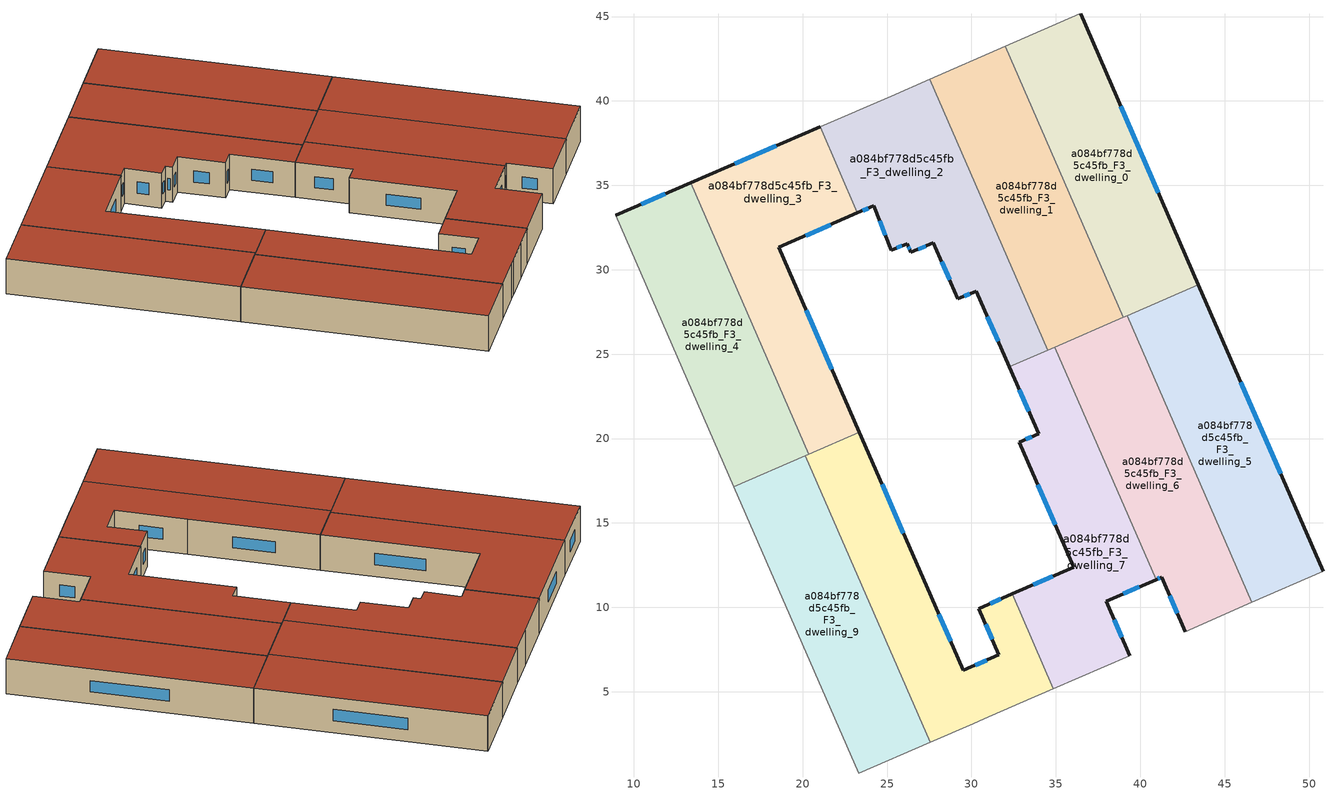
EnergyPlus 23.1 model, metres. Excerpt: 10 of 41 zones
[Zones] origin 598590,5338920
a084bf778d5c45fb_F3_dwelling_0
 floor to a084bf778d5c45fb_F2_dwelling_0 (EU_floor_Construction): 36.47,45.16 43.45,29.11 38.99,27.17 32.01,43.23 36.41,45.15 z9
 wall outside (EU_wall_Construction): 43.45,29.11 36.47,45.16 z9:12
 wall to a084bf778d5c45fb_F3_dwelling_1 (EU_wall_Construction): 32.01,43.23 38.99,27.17 z9:12
 wall adiabatic (EU_wall_Construction): 36.47,45.16 36.41,45.15 32.01,43.23 z9:12
 wall to a084bf778d5c45fb_F3_dwelling_5 (EU_wall_Construction): 39.23,27.28 43.45,29.11 z9:12
 wall to a084bf778d5c45fb_F3_dwelling_6 (EU_wall_Construction): 38.99,27.17 39.23,27.28 z9:12
 window (EU_Window_Construction): 41.08,34.57 38.85,39.7 z10.02:10.98
 roof outside (EU_roof_Construction): 43.45,29.11 36.47,45.16 36.41,45.15 32.01,43.23 38.99,27.17 z12
a084bf778d5c45fb_F3_dwelling_1
 floor to a084bf778d5c45fb_F2_dwelling_1 (EU_floor_Construction): 32.01,43.23 38.99,27.17 34.52,25.23 27.55,41.28 z9
 wall to a084bf778d5c45fb_F3_dwelling_2 (EU_wall_Construction): 27.55,41.28 34.52,25.23 z9:12
 wall adiabatic (EU_wall_Construction): 32.01,43.23 27.55,41.28 z9:12
 wall to a084bf778d5c45fb_F3_dwelling_6 (EU_wall_Construction): 34.95,25.42 38.99,27.17 z9:12
 wall to a084bf778d5c45fb_F3_dwelling_7 (EU_wall_Construction): 34.52,25.23 34.95,25.42 z9:12
 roof outside (EU_roof_Construction): 38.99,27.17 32.01,43.23 27.55,41.28 34.52,25.23 z12
a084bf778d5c45fb_F3_dwelling_2
 floor to a084bf778d5c45fb_F2_dwelling_2 (EU_floor_Construction): 27.55,41.28 34.52,25.23 32.25,24.24 30.28,28.74 29.2,28.27 27.75,31.59 26.41,31.03 26.19,31.54 25.25,31.16 24.2,33.78 23.25,33.36 21.03,38.46 25.24,40.28 z9
 wall outside (EU_wall_Construction): 23.25,33.36 24.2,33.78 25.25,31.16 26.19,31.54 26.41,31.03 27.75,31.59 29.2,28.27 30.28,28.74 32.25,24.24 z9:12
 wall to a084bf778d5c45fb_F3_dwelling_3 (EU_wall_Construction): 21.03,38.46 23.25,33.36 z9:12
 wall adiabatic (EU_wall_Construction): 27.55,41.28 25.24,40.28 21.03,38.46 z9:12
 wall to a084bf778d5c45fb_F3_dwelling_7 (EU_wall_Construction): 32.25,24.24 34.52,25.23 z9:12
 window (EU_Window_Construction): 30.95,27.21 31.58,25.77 / 29.57,28.43 29.91,28.58 / 28.24,30.46 28.71,29.4 / 26.86,31.22 27.29,31.4 / 26.27,31.37 26.33,31.2 / 25.57,31.29 25.87,31.41 / 24.56,32.89 24.89,32.05 / 23.57,33.5 23.88,33.64 z10.02:10.98
 roof outside (EU_roof_Construction): 34.52,25.23 27.55,41.28 25.24,40.28 21.03,38.46 23.25,33.36 24.2,33.78 25.25,31.16 26.19,31.54 26.41,31.03 27.75,31.59 29.2,28.27 30.28,28.74 32.25,24.24 z12
a084bf778d5c45fb_F3_dwelling_3
 floor to a084bf778d5c45fb_F2_dwelling_3 (EU_floor_Construction): 21.03,38.46 23.25,33.36 18.59,31.33 23.36,20.38 20.38,19.08 13.39,35.16 z9
 wall outside (EU_wall_Construction): 23.36,20.38 18.59,31.33 23.25,33.36 / 21.03,38.46 13.39,35.16 z9:12
 wall to a084bf778d5c45fb_F3_dwelling_4 (EU_wall_Construction): 13.39,35.16 20.38,19.08 z9:12
 wall to a084bf778d5c45fb_F3_dwelling_8 (EU_wall_Construction): 20.38,19.08 23.36,20.38 z9:12
 window (EU_Window_Construction): 21.74,24.1 20.21,27.6 / 18.43,37.34 15.99,36.28 / 20.17,32.02 21.66,32.67 z10.02:10.98
 roof outside (EU_roof_Construction): 23.36,20.38 18.59,31.33 23.25,33.36 21.03,38.46 13.39,35.16 20.38,19.08 z12
a084bf778d5c45fb_F3_dwelling_4
 floor to a084bf778d5c45fb_F2_dwelling_4 (EU_floor_Construction): 13.39,35.16 20.38,19.08 20.17,18.99 15.93,17.15 8.92,33.23 z9
 wall outside (EU_wall_Construction): 13.39,35.16 8.92,33.23 z9:12
 wall to a084bf778d5c45fb_F3_dwelling_9 (EU_wall_Construction): 15.93,17.15 20.17,18.99 z9:12
 wall adiabatic (EU_wall_Construction): 8.92,33.23 15.93,17.15 z9:12
 wall to a084bf778d5c45fb_F3_dwelling_8 (EU_wall_Construction): 20.17,18.99 20.38,19.08 z9:12
 window (EU_Window_Construction): 11.87,34.5 10.44,33.88 z10.02:10.98
 roof outside (EU_roof_Construction): 20.17,18.99 20.38,19.08 13.39,35.16 8.92,33.23 15.93,17.15 z12
a084bf778d5c45fb_F3_dwelling_5
 floor to a084bf778d5c45fb_F2_dwelling_5 (EU_floor_Construction): 43.45,29.11 50.83,12.15 46.61,10.29 39.23,27.28 z9
 wall outside (EU_wall_Construction): 50.83,12.15 43.45,29.11 z9:12
 wall to a084bf778d5c45fb_F3_dwelling_6 (EU_wall_Construction): 39.23,27.28 46.61,10.29 z9:12
 wall adiabatic (EU_wall_Construction): 46.61,10.29 50.83,12.15 z9:12
 window (EU_Window_Construction): 48.32,17.92 45.96,23.34 z10.02:10.98
 roof outside (EU_roof_Construction): 50.83,12.15 43.45,29.11 39.23,27.28 46.61,10.29 z12
a084bf778d5c45fb_F3_dwelling_6
 floor to a084bf778d5c45fb_F2_dwelling_6 (EU_floor_Construction): 39.23,27.28 46.61,10.29 42.67,8.56 41.27,11.79 40.94,11.65 34.95,25.42 z9
 wall outside (EU_wall_Construction): 40.94,11.65 41.27,11.79 42.67,8.56 z9:12
 wall to a084bf778d5c45fb_F3_dwelling_7 (EU_wall_Construction): 34.95,25.42 40.94,11.65 z9:12
 wall adiabatic (EU_wall_Construction): 42.67,8.56 46.61,10.29 z9:12
 window (EU_Window_Construction): 41.74,10.69 42.19,9.66 / 41.05,11.7 41.15,11.74 z10.02:10.98
 roof outside (EU_roof_Construction): 46.61,10.29 39.23,27.28 34.95,25.42 40.94,11.65 41.27,11.79 42.67,8.56 z12
a084bf778d5c45fb_F3_dwelling_7
 floor to a084bf778d5c45fb_F2_dwelling_7 (EU_floor_Construction): 34.95,25.42 40.94,11.65 37.98,10.37 39.38,7.13 34.86,5.17 32.42,10.79 36.06,12.38 32.83,19.77 33.98,20.27 32.25,24.24 z9
 wall outside (EU_wall_Construction): 32.25,24.24 33.98,20.27 32.83,19.77 36.06,12.38 32.42,10.79 / 39.38,7.13 37.98,10.37 40.94,11.65 z9:12
 wall adiabatic (EU_wall_Construction): 34.86,5.17 39.38,7.13 z9:12
 wall to a084bf778d5c45fb_F3_dwelling_8 (EU_wall_Construction): 32.42,10.79 34.86,5.17 z9:12
 window (EU_Window_Construction): 32.84,22.89 33.39,21.62 / 38.99,10.8 39.93,11.21 / 38.9,8.23 38.45,9.26 / 34.82,11.84 33.66,11.33 / 33.93,17.26 34.96,14.9 / 33.59,20.1 33.22,19.94 z10.02:10.98
 roof outside (EU_roof_Construction): 39.38,7.13 37.98,10.37 40.94,11.65 34.95,25.42 32.25,24.24 33.98,20.27 32.83,19.77 36.06,12.38 32.42,10.79 34.86,5.17 z12
a084bf778d5c45fb_F3_dwelling_8
 floor to a084bf778d5c45fb_F2_dwelling_8 (EU_floor_Construction): 32.42,10.79 34.86,5.17 32.88,4.32 30.77,3.4 30.12,3.12 27.55,2.01 20.17,18.99 23.36,20.38 27.33,11.3 29.51,6.27 31.63,7.18 30.43,9.92 z9
 wall outside (EU_wall_Construction): 32.42,10.79 30.43,9.92 31.63,7.18 29.51,6.27 27.33,11.3 23.36,20.38 z9:12
 wall adiabatic (EU_wall_Construction): 27.55,2.01 30.12,3.12 30.77,3.4 32.88,4.32 34.86,5.17 z9:12
 wall to a084bf778d5c45fb_F3_dwelling_9 (EU_wall_Construction): 20.17,18.99 27.55,2.01 z9:12
 window (EU_Window_Construction): 28.77,7.98 28.07,9.59 / 30.91,6.87 30.23,6.58 / 30.84,8.99 31.22,8.12 / 31.74,10.5 31.11,10.22 / 25.98,14.39 24.71,17.29 z10.02:10.98
 roof outside (EU_roof_Construction): 32.88,4.32 34.86,5.17 32.42,10.79 30.43,9.92 31.63,7.18 29.51,6.27 27.33,11.3 23.36,20.38 20.17,18.99 27.55,2.01 30.12,3.12 30.77,3.4 z12
a084bf778d5c45fb_F3_dwelling_9
 floor to a084bf778d5c45fb_F2_dwelling_9 (EU_floor_Construction): 20.17,18.99 27.55,2.01 23.34,0.18 15.93,17.15 z9
 wall adiabatic (EU_wall_Construction): 15.93,17.15 23.34,0.18 27.55,2.01 z9:12
 roof outside (EU_roof_Construction): 27.55,2.01 20.17,18.99 15.93,17.15 23.34,0.18 z12
[Building]
EU S2 Campaign: North Axis=0; Terrain=City; Solar Distribution=FullExterior
[Site:Location]
Vienna: Latitude=48; Longitude=16.5; Time Zone=1; Elevation=183
[SizingPeriod:WeatherFileDays]
AnnualSizingPeriod: Begin Month=1; Begin Day of Month=1; End Month=12; End Day of Month=31; Day of Week for Start Day=Monday; Use Weather File Daylight Saving Period=No; Use Weather File Rain and Snow Indicators=No
[MATERIAL]
EU_InternalMass_Material: Roughness=MediumRough; Thickness=0.1; Conductivity=1; Density=1800; Specific Heat=900; Thermal Absorptance=0.9; Solar Absorptance=0.7; Visible Absorptance=0.7
[MATERIAL:NOMASS] Roughness=MediumRough; Thermal Absorptance=0.9; Solar Absorptance=0.7; Visible Absorptance=0.7
Name | Thermal Resistance
EU_wall_NoMass | 0.942466
EU_roof_NoMass | 0.551687
EU_floor_NoMass | 0.66527
[WINDOWMATERIAL:SIMPLEGLAZINGSYSTEM]
EU_Window_SimpleGlazing: UFactor=2.03367; Solar Heat Gain Coefficient=0.65; Visible Transmittance=0.65
[CONSTRUCTION]
EU_wall_Construction: EU_wall_NoMass
EU_roof_Construction: EU_roof_NoMass
EU_floor_Construction: EU_floor_NoMass
EU_Window_Construction: EU_Window_SimpleGlazing
EU_InternalMass_Construction: EU_InternalMass_Material
[ZONE] Type=1; Multiplier=1; Ceiling Height=autocalculate; Floor Area=autocalculate; Part of Total Floor Area=Yes
Name | Volume
a084bf778d5c45fb_F3_dwelling_0; a084bf778d5c45fb_F3_dwelling_7 | 255.609
a084bf778d5c45fb_F3_dwelling_1 | 255.612
a084bf778d5c45fb_F3_dwelling_2 | 255.603
a084bf778d5c45fb_F3_dwelling_3 | 255.59
a084bf778d5c45fb_F3_dwelling_4 | 255.601
a084bf778d5c45fb_F3_dwelling_5 | 255.58
a084bf778d5c45fb_F3_dwelling_6; a084bf778d5c45fb_F3_dwelling_9 | 255.611
a084bf778d5c45fb_F3_dwelling_8 | 255.577
[INTERNALMASS] Construction=EU_InternalMass_Construction
Name | Zone or ZoneList | Surface Area
a084bf778d5c45fb_F3_dwelling_0_EU_InternalMass | a084bf778d5c45fb_F3_dwelling_0 | 85.2031
a084bf778d5c45fb_F3_dwelling_1_EU_InternalMass | a084bf778d5c45fb_F3_dwelling_1 | 85.2041
a084bf778d5c45fb_F3_dwelling_2_EU_InternalMass | a084bf778d5c45fb_F3_dwelling_2 | 85.1971
a084bf778d5c45fb_F3_dwelling_3_EU_InternalMass | a084bf778d5c45fb_F3_dwelling_3 | 85.1979
a084bf778d5c45fb_F3_dwelling_4_EU_InternalMass | a084bf778d5c45fb_F3_dwelling_4 | 85.2015
a084bf778d5c45fb_F3_dwelling_5_EU_InternalMass | a084bf778d5c45fb_F3_dwelling_5 | 85.1937
a084bf778d5c45fb_F3_dwelling_6_EU_InternalMass | a084bf778d5c45fb_F3_dwelling_6 | 85.2033
a084bf778d5c45fb_F3_dwelling_7_EU_InternalMass | a084bf778d5c45fb_F3_dwelling_7 | 85.2068
a084bf778d5c45fb_F3_dwelling_8_EU_InternalMass | a084bf778d5c45fb_F3_dwelling_8 | 85.1918
a084bf778d5c45fb_F3_dwelling_9_EU_InternalMass | a084bf778d5c45fb_F3_dwelling_9 | 85.2041
[OTHEREQUIPMENT] Fuel Type=Electricity; Design Level Calculation Method=Watts/Area; Power per Zone Floor Area=1; Fraction Latent=0; Fraction Radiant=0; Fraction Lost=0; Carbon Dioxide Generation Rate=0; EndUse Subcategory=EU_Step8_InternalGains
Name | Zone or ZoneList or Space or SpaceList | Schedule
EU_Step8_InternalGain_a084bf778d5c45fb_F3_dwelling_0_f000 | a084bf778d5c45fb_F3_dwelling_0 | EU_Step8_GainSchedule_a084bf778d5c45fb_F3_dwelling_0_f000
EU_Step8_InternalGain_a084bf778d5c45fb_F3_dwelling_1_f000 | a084bf778d5c45fb_F3_dwelling_1 | EU_Step8_GainSchedule_a084bf778d5c45fb_F3_dwelling_1_f000
EU_Step8_InternalGain_a084bf778d5c45fb_F3_dwelling_2_f000 | a084bf778d5c45fb_F3_dwelling_2 | EU_Step8_GainSchedule_a084bf778d5c45fb_F3_dwelling_2_f000
EU_Step8_InternalGain_a084bf778d5c45fb_F3_dwelling_3_f000 | a084bf778d5c45fb_F3_dwelling_3 | EU_Step8_GainSchedule_a084bf778d5c45fb_F3_dwelling_3_f000
EU_Step8_InternalGain_a084bf778d5c45fb_F3_dwelling_4_f000 | a084bf778d5c45fb_F3_dwelling_4 | EU_Step8_GainSchedule_a084bf778d5c45fb_F3_dwelling_4_f000
EU_Step8_InternalGain_a084bf778d5c45fb_F3_dwelling_5_f000 | a084bf778d5c45fb_F3_dwelling_5 | EU_Step8_GainSchedule_a084bf778d5c45fb_F3_dwelling_5_f000
EU_Step8_InternalGain_a084bf778d5c45fb_F3_dwelling_6_f000 | a084bf778d5c45fb_F3_dwelling_6 | EU_Step8_GainSchedule_a084bf778d5c45fb_F3_dwelling_6_f000
EU_Step8_InternalGain_a084bf778d5c45fb_F3_dwelling_7_f000 | a084bf778d5c45fb_F3_dwelling_7 | EU_Step8_GainSchedule_a084bf778d5c45fb_F3_dwelling_7_f000
EU_Step8_InternalGain_a084bf778d5c45fb_F3_dwelling_8_f000 | a084bf778d5c45fb_F3_dwelling_8 | EU_Step8_GainSchedule_a084bf778d5c45fb_F3_dwelling_8_f000
EU_Step8_InternalGain_a084bf778d5c45fb_F3_dwelling_9_f000 | a084bf778d5c45fb_F3_dwelling_9 | EU_Step8_GainSchedule_a084bf778d5c45fb_F3_dwelling_9_f000
[ZONEVENTILATION:DESIGNFLOWRATE] Schedule=EU_AlwaysOn; Design Flow Rate Calculation Method=AirChanges/Hour; Air Changes per Hour=0.530523; Ventilation Type=Natural; Fan Pressure Rise=0; Fan Total Efficiency=1; Constant Term Coefficient=1; Temperature Term Coefficient=0; Velocity Term Coefficient=0; Velocity Squared Term Coefficient=0; Minimum Indoor Temperature=-100; Maximum Indoor Temperature=100; Delta Temperature=-100; Minimum Outdoor Temperature=-100; Maximum Outdoor Temperature=100; Maximum Wind Speed=40
Name | Zone or ZoneList or Space or SpaceList
EU_ConstantAir_a084bf778d5c45fb_F3_dwelling_0 | a084bf778d5c45fb_F3_dwelling_0
EU_ConstantAir_a084bf778d5c45fb_F3_dwelling_1 | a084bf778d5c45fb_F3_dwelling_1
EU_ConstantAir_a084bf778d5c45fb_F3_dwelling_2 | a084bf778d5c45fb_F3_dwelling_2
EU_ConstantAir_a084bf778d5c45fb_F3_dwelling_3 | a084bf778d5c45fb_F3_dwelling_3
EU_ConstantAir_a084bf778d5c45fb_F3_dwelling_4 | a084bf778d5c45fb_F3_dwelling_4
EU_ConstantAir_a084bf778d5c45fb_F3_dwelling_5 | a084bf778d5c45fb_F3_dwelling_5
EU_ConstantAir_a084bf778d5c45fb_F3_dwelling_6 | a084bf778d5c45fb_F3_dwelling_6
EU_ConstantAir_a084bf778d5c45fb_F3_dwelling_7 | a084bf778d5c45fb_F3_dwelling_7
EU_ConstantAir_a084bf778d5c45fb_F3_dwelling_8 | a084bf778d5c45fb_F3_dwelling_8
EU_ConstantAir_a084bf778d5c45fb_F3_dwelling_9 | a084bf778d5c45fb_F3_dwelling_9
[HVACTEMPLATE:THERMOSTAT] Constant Heating Setpoint=20; Constant Cooling Setpoint=50
EU_HeatOnly_a084bf778d5c45fb_F0_dwelling_0; EU_HeatOnly_a084bf778d5c45fb_F0_dwelling_1; EU_HeatOnly_a084bf778d5c45fb_F0_dwelling_2; EU_HeatOnly_a084bf778d5c45fb_F0_dwelling_3; EU_HeatOnly_a084bf778d5c45fb_F0_dwelling_4; EU_HeatOnly_a084bf778d5c45fb_F0_dwelling_5; EU_HeatOnly_a084bf778d5c45fb_F0_dwelling_6; EU_HeatOnly_a084bf778d5c45fb_F0_dwelling_7; EU_HeatOnly_a084bf778d5c45fb_F0_dwelling_8; EU_HeatOnly_a084bf778d5c45fb_F0_dwelling_9; EU_HeatOnly_a084bf778d5c45fb_F0_dwelling_10; EU_HeatOnly_a084bf778d5c45fb_F1_dwelling_0; EU_HeatOnly_a084bf778d5c45fb_F1_dwelling_1; EU_HeatOnly_a084bf778d5c45fb_F1_dwelling_2; EU_HeatOnly_a084bf778d5c45fb_F1_dwelling_3; EU_HeatOnly_a084bf778d5c45fb_F1_dwelling_4; EU_HeatOnly_a084bf778d5c45fb_F1_dwelling_5; EU_HeatOnly_a084bf778d5c45fb_F1_dwelling_6; EU_HeatOnly_a084bf778d5c45fb_F1_dwelling_7; EU_HeatOnly_a084bf778d5c45fb_F1_dwelling_8; EU_HeatOnly_a084bf778d5c45fb_F1_dwelling_9; EU_HeatOnly_a084bf778d5c45fb_F2_dwelling_0; EU_HeatOnly_a084bf778d5c45fb_F2_dwelling_1; EU_HeatOnly_a084bf778d5c45fb_F2_dwelling_2; EU_HeatOnly_a084bf778d5c45fb_F2_dwelling_3; EU_HeatOnly_a084bf778d5c45fb_F2_dwelling_4; EU_HeatOnly_a084bf778d5c45fb_F2_dwelling_5; EU_HeatOnly_a084bf778d5c45fb_F2_dwelling_6; EU_HeatOnly_a084bf778d5c45fb_F2_dwelling_7; EU_HeatOnly_a084bf778d5c45fb_F2_dwelling_8; EU_HeatOnly_a084bf778d5c45fb_F2_dwelling_9; EU_HeatOnly_a084bf778d5c45fb_F3_dwelling_0; EU_HeatOnly_a084bf778d5c45fb_F3_dwelling_1; EU_HeatOnly_a084bf778d5c45fb_F3_dwelling_2; EU_HeatOnly_a084bf778d5c45fb_F3_dwelling_3; EU_HeatOnly_a084bf778d5c45fb_F3_dwelling_4; EU_HeatOnly_a084bf778d5c45fb_F3_dwelling_5; EU_HeatOnly_a084bf778d5c45fb_F3_dwelling_6; EU_HeatOnly_a084bf778d5c45fb_F3_dwelling_7; EU_HeatOnly_a084bf778d5c45fb_F3_dwelling_8; EU_HeatOnly_a084bf778d5c45fb_F3_dwelling_9
[HVACTEMPLATE:ZONE:IDEALLOADSAIRSYSTEM] System Availability Schedule=EU_AlwaysOn; Maximum Heating Supply Air Temperature=50; Minimum Cooling Supply Air Temperature=13; Maximum Heating Supply Air Humidity Ratio=0.0156; Minimum Cooling Supply Air Humidity Ratio=0.0077; Heating Limit=NoLimit; Cooling Limit=NoLimit; Heating Availability Schedule=EU_AlwaysOn; Cooling Availability Schedule=EU_CoolingOff; Dehumidification Control Type=ConstantSensibleHeatRatio; Cooling Sensible Heat Ratio=0.7; Dehumidification Setpoint=60; Humidification Control Type=None; Humidification Setpoint=30; Outdoor Air Method=None; Outdoor Air Flow Rate per Person=0.00944; Outdoor Air Flow Rate per Zone Floor Area=0; Outdoor Air Flow Rate per Zone=0; Demand Controlled Ventilation Type=None; Outdoor Air Economizer Type=NoEconomizer; Heat Recovery Type=None; Sensible Heat Recovery Effectiveness=0.7; Latent Heat Recovery Effectiveness=0.65
Name | Template Thermostat
a084bf778d5c45fb_F3_dwelling_0 | EU_HeatOnly_a084bf778d5c45fb_F3_dwelling_0
a084bf778d5c45fb_F3_dwelling_1 | EU_HeatOnly_a084bf778d5c45fb_F3_dwelling_1
a084bf778d5c45fb_F3_dwelling_2 | EU_HeatOnly_a084bf778d5c45fb_F3_dwelling_2
a084bf778d5c45fb_F3_dwelling_3 | EU_HeatOnly_a084bf778d5c45fb_F3_dwelling_3
a084bf778d5c45fb_F3_dwelling_4 | EU_HeatOnly_a084bf778d5c45fb_F3_dwelling_4
a084bf778d5c45fb_F3_dwelling_5 | EU_HeatOnly_a084bf778d5c45fb_F3_dwelling_5
a084bf778d5c45fb_F3_dwelling_6 | EU_HeatOnly_a084bf778d5c45fb_F3_dwelling_6
a084bf778d5c45fb_F3_dwelling_7 | EU_HeatOnly_a084bf778d5c45fb_F3_dwelling_7
a084bf778d5c45fb_F3_dwelling_8 | EU_HeatOnly_a084bf778d5c45fb_F3_dwelling_8
a084bf778d5c45fb_F3_dwelling_9 | EU_HeatOnly_a084bf778d5c45fb_F3_dwelling_9
[SIZING:ZONE] Zone Cooling Design Supply Air Temperature Input Method=SupplyAirTemperature; Zone Cooling Design Supply Air Temperature=13; Zone Heating Design Supply Air Temperature Input Method=SupplyAirTemperature; Zone Heating Design Supply Air Temperature=50; Zone Cooling Design Supply Air Humidity Ratio=0.008; Zone Heating Design Supply Air Humidity Ratio=0.008; Cooling Design Air Flow Method=DesignDay; Cooling Design Air Flow Rate=0; Cooling Minimum Air Flow per Zone Floor Area=0.000762; Cooling Minimum Air Flow=0; Cooling Minimum Air Flow Fraction=0.2; Heating Design Air Flow Method=DesignDay; Heating Design Air Flow Rate=0; Heating Maximum Air Flow per Zone Floor Area=0.002032; Heating Maximum Air Flow=0.141576; Heating Maximum Air Flow Fraction=0.3; Account for Dedicated Outdoor Air System=No; Dedicated Outdoor Air System Control Strategy=NeutralSupplyAir; Dedicated Outdoor Air Low Setpoint Temperature for Design=autosize; Dedicated Outdoor Air High Setpoint Temperature for Design=autosize; Zone Load Sizing Method=Sensible Load Only No Latent Load; Zone Latent Cooling Design Supply Air Humidity Ratio Input Method=HumidityRatioDifference; Zone Cooling Design Supply Air Humidity Ratio Difference=0.005; Zone Latent Heating Design Supply Air Humidity Ratio Input Method=HumidityRatioDifference; Zone Humidification Design Supply Air Humidity Ratio Difference=0.005
a084bf778d5c45fb_F3_dwelling_0; a084bf778d5c45fb_F3_dwelling_1; a084bf778d5c45fb_F3_dwelling_2; a084bf778d5c45fb_F3_dwelling_3; a084bf778d5c45fb_F3_dwelling_4; a084bf778d5c45fb_F3_dwelling_5; a084bf778d5c45fb_F3_dwelling_6; a084bf778d5c45fb_F3_dwelling_7; a084bf778d5c45fb_F3_dwelling_8; a084bf778d5c45fb_F3_dwelling_9
[SCHEDULE:CONSTANT]
Name | Hourly Value
EU_AlwaysOn | 1
EU_CoolingOff | 0
[SCHEDULE:FILE] Column Number=1; Rows to Skip at Top=0; Number of Hours of Data=8760; Column Separator=Comma; Interpolate to Timestep=No; Minutes per Item=60; Adjust Schedule for Daylight Savings=Yes
Name | File
EU_Step8_GainSchedule_a084bf778d5c45fb_F3_dwelling_0_f000 | ../../schedules/a084bf778d5c45fb/a084bf778d5c45fb_F3_dwelling_0_f000_gain.csv
EU_Step8_GainSchedule_a084bf778d5c45fb_F3_dwelling_1_f000 | ../../schedules/a084bf778d5c45fb/a084bf778d5c45fb_F3_dwelling_1_f000_gain.csv
EU_Step8_GainSchedule_a084bf778d5c45fb_F3_dwelling_2_f000 | ../../schedules/a084bf778d5c45fb/a084bf778d5c45fb_F3_dwelling_2_f000_gain.csv
EU_Step8_GainSchedule_a084bf778d5c45fb_F3_dwelling_3_f000 | ../../schedules/a084bf778d5c45fb/a084bf778d5c45fb_F3_dwelling_3_f000_gain.csv
EU_Step8_GainSchedule_a084bf778d5c45fb_F3_dwelling_4_f000 | ../../schedules/a084bf778d5c45fb/a084bf778d5c45fb_F3_dwelling_4_f000_gain.csv
EU_Step8_GainSchedule_a084bf778d5c45fb_F3_dwelling_5_f000 | ../../schedules/a084bf778d5c45fb/a084bf778d5c45fb_F3_dwelling_5_f000_gain.csv
EU_Step8_GainSchedule_a084bf778d5c45fb_F3_dwelling_6_f000 | ../../schedules/a084bf778d5c45fb/a084bf778d5c45fb_F3_dwelling_6_f000_gain.csv
EU_Step8_GainSchedule_a084bf778d5c45fb_F3_dwelling_7_f000 | ../../schedules/a084bf778d5c45fb/a084bf778d5c45fb_F3_dwelling_7_f000_gain.csv
EU_Step8_GainSchedule_a084bf778d5c45fb_F3_dwelling_8_f000 | ../../schedules/a084bf778d5c45fb/a084bf778d5c45fb_F3_dwelling_8_f000_gain.csv
EU_Step8_GainSchedule_a084bf778d5c45fb_F3_dwelling_9_f000 | ../../schedules/a084bf778d5c45fb/a084bf778d5c45fb_F3_dwelling_9_f000_gain.csv
